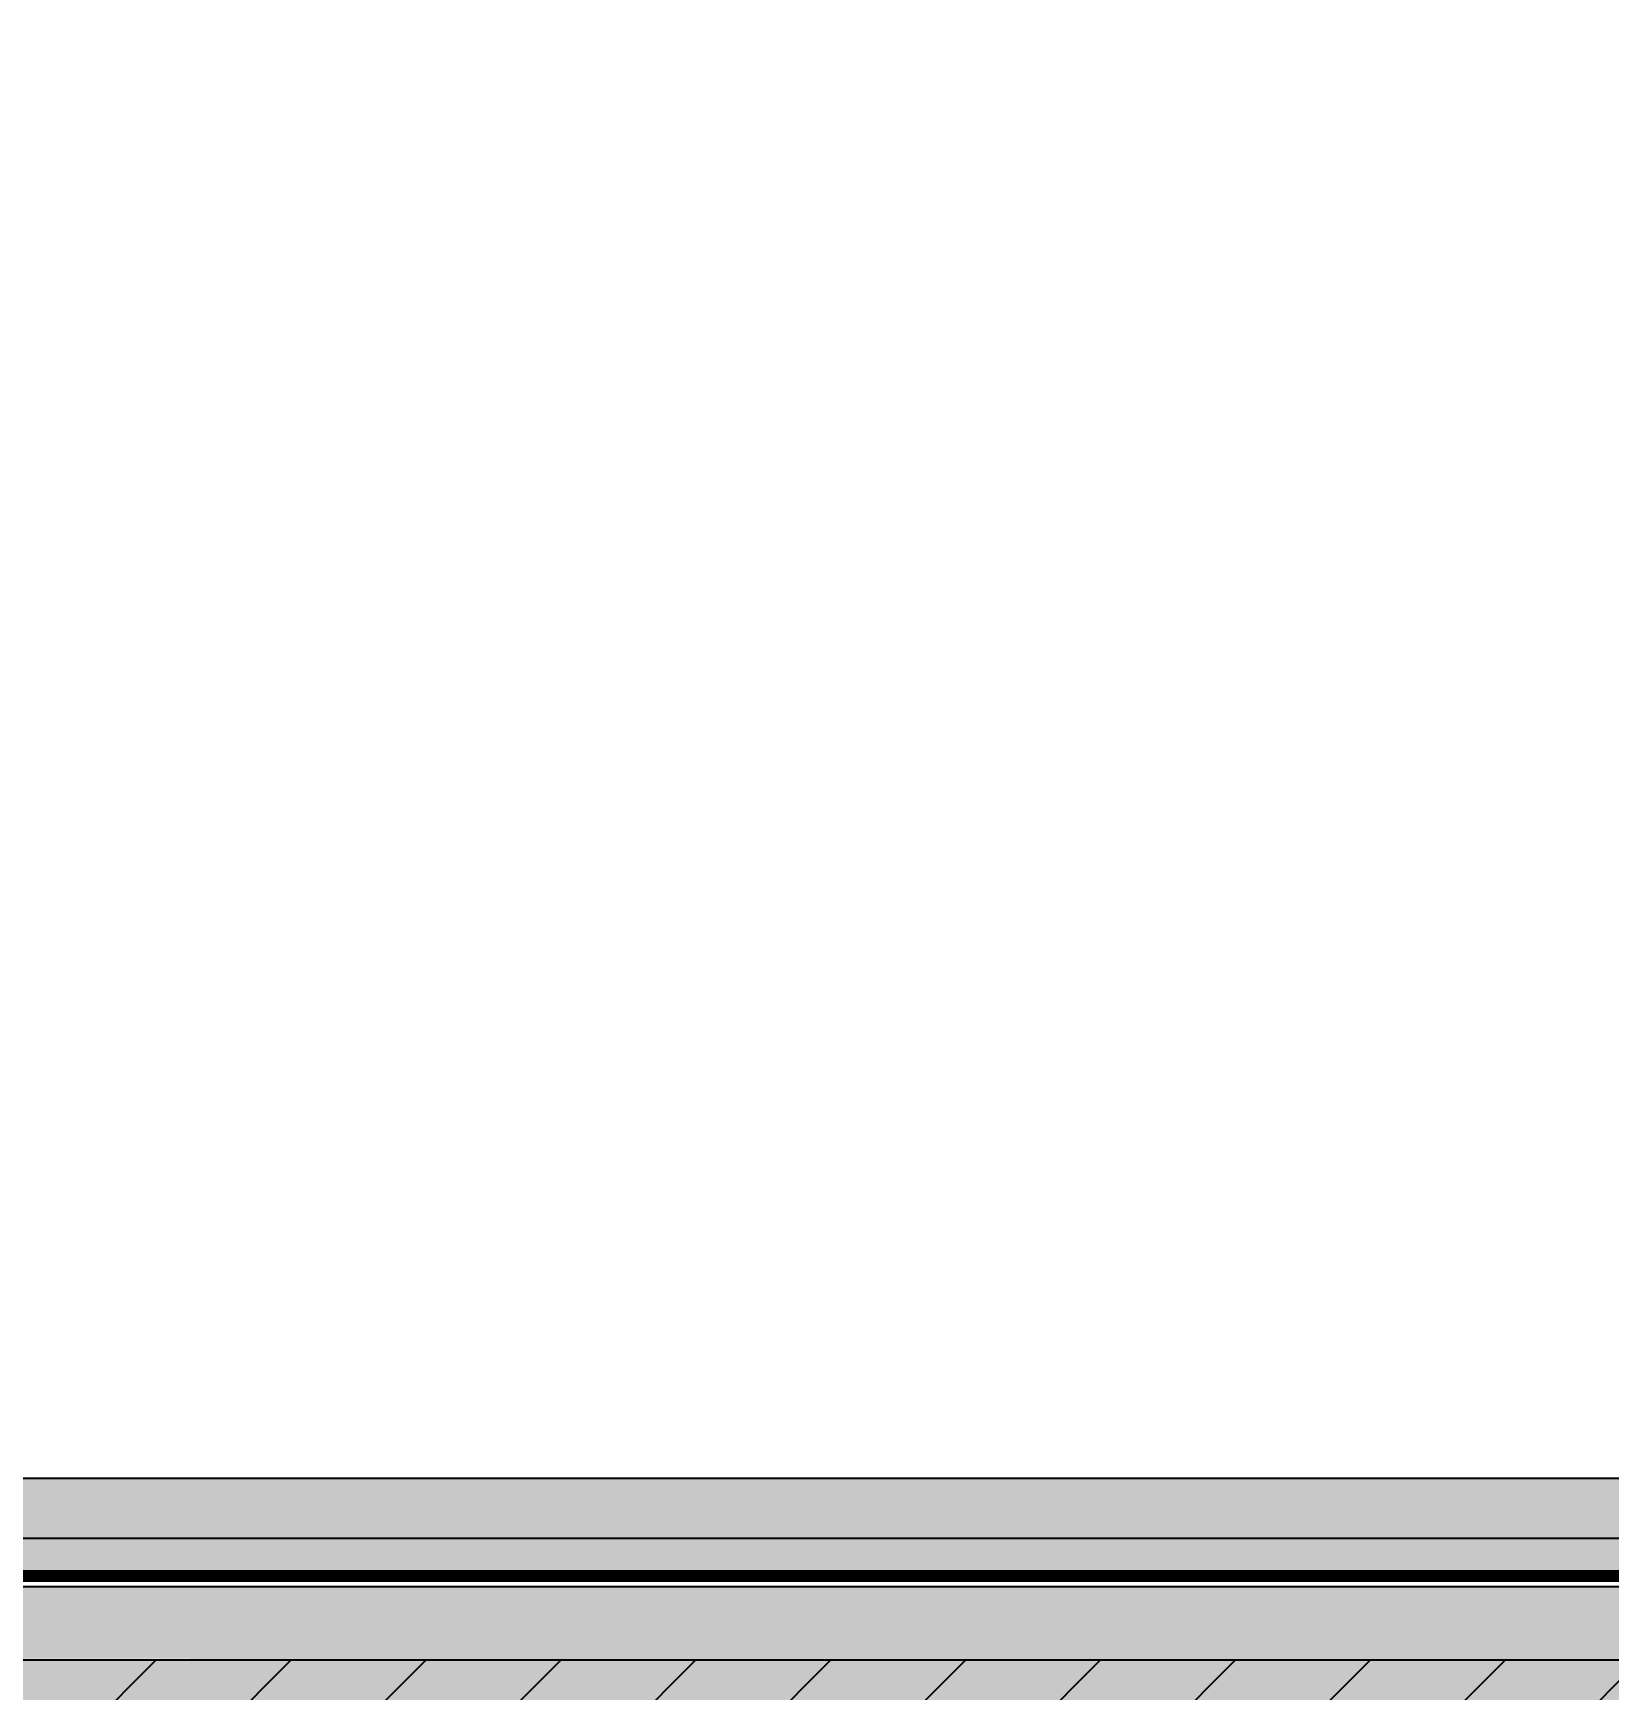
# Model space of a CAD drawing. Header units: millimetres. Extents: x 51249 to 2766742, y -599687 to -1280.
# Drawn here: x 79354.5 to 79616.8, y -129430.9 to -129155.2 of the extents above; entities that cross this region are included whole.
import ezdxf

# ---------------------------------------------------------------- set-up
doc = ezdxf.new("R2010")
doc.units = ezdxf.units.MM
doc.header["$LTSCALE"] = 10
doc.header["$PDMODE"] = 3
doc.linetypes.add('$0$HIDDEN', pattern=[0.375, 0.25, -0.125])
for name, color, linetype in [('A-土建墙（含管井、立管）', 6, 'Continuous'), ('D-Detail(节点图层)', 134, 'Continuous'), ('D-节点填充', 250, 'Continuous'), ('P-完成面', 3, 'Continuous'), ('PM-FURN-M', 3, 'Continuous'), ('PM-WALL', 2, 'Continuous')]:
    doc.layers.add(name, color=color, linetype=linetype)
doc.styles.add('DIM', font='SimSun.ttf', dxfattribs={"width": 0.7})
doc.dimstyles.new('25', dxfattribs={"dimscale": 25, "dimtxt": 2, "dimasz": 1, "dimexe": 1, "dimexo": 1, "dimgap": 0.5, "dimtad": 1, "dimdec": 0, "dimzin": 0, "dimdsep": 46, "dimtxsty": 'DIM', "dimblk": 'ARCHTICK', "dimcen": 0, "dimclrd": 5, "dimclre": 5, "dimclrt": 35, "dimadec": 0, "dimazin": 0, "dimtfac": 0.5, "dimtdec": 0, "dimtix": 1, "dimtmove": 2, "dimatfit": 2, "dimldrblk": 'A', "dimfxl": 0, "dimtolj": 1, "dimtzin": 0, "dimlwd": -1, "dimlwe": -1, "dimarcsym": 0})

# ---------------------------------------------------------------- blocks, each defined once
blk = doc.blocks.new('_ArchTick')
at = {"color": 0, "linetype": 'ByBlock', "const_width": 0.15}
blk.add_lwpolyline([(-0.5, -0.5), (0.5, 0.5)], dxfattribs=at)
blk = doc.blocks.new('*D1063')
at = {"layer": 'D-Detail(节点图层)', "color": 5, "ltscale": 0.15}
for p, q in [((2766616.974142889, -121582.0585810632), (2766741.974142889, -121582.0585810632)), ((2766716.974142889, -121582.0585810632), (2766716.974142889, -599673.1338235259)), ((2766698.328192886, -599673.1338235259), (2766741.974142889, -599673.1338235259))]:
    blk.add_line(p, q, dxfattribs=at)
at = {"layer": 'Defpoints', "color": 0, "ltscale": 0.15}
for p in [(55453.76478300948, -121582.0585810625), (2766673.328192886, -599673.1338235259), (2766716.974142889, -599673.1338235259)]:
    blk.add_point(p, dxfattribs=at)
at = {"layer": 'D-Detail(节点图层)', "color": 5, "ltscale": 0.15, "xscale": 25, "yscale": 25, "zscale": 25}
for p, rotation in [((2766716.974142889, -121582.0585810632), 90), ((2766716.974142889, -599673.1338235259), 270)]:
    blk.add_blockref('_ArchTick', p, dxfattribs=dict(at, rotation=rotation))
at = {"layer": 'D-Detail(节点图层)', "color": 35, "ltscale": 0.15, "insert": (2766679.474142889, -360627.5962022941), "char_height": 50, "attachment_point": 5, "rotation": 90, "style": 'DIM'}
blk.add_mtext('\\A1;478091', dxfattribs=at)
blk = doc.blocks.new('A')
for p, q in [((-1.435067392276324, 1.147654099946521), (-1.089590771724033, 1.437450103912852)), ((-1.089590771724033, 1.437450103912852), (0, 0)), ((-1.435067392276324, 1.147654099946521), (-0.3688396396728422, 0)), ((-0.3688396396728422, 3.637978807091713e-12), (-2.127066897330224, 0)), ((-1.435067392276324, -1.147654099946521), (-0.3688396396728422, 0)), ((-1.089590771724033, -1.437450103912852), (0, 0)), ((-1.435067392276324, -1.147654099946521), (-1.089590771724033, -1.437450103912852))]:
    blk.add_line(p, q)
for points in [[(-1.435067392276324, 1.147654099946521), (-1.089590771724033, 1.437450103912852), (-0.3688396396728422, 0), (0, 0)], [(-1.435067392276324, -1.147654099946521), (-1.089590771724033, -1.437450103912852), (-0.3688396396728422, 0), (0, 0)]]:
    blk.add_solid(points)

msp = doc.modelspace()

# ---------------------------------------------------------------- hatches: boundary and pattern name
at = {"ltscale": 0.15}
h = msp.add_hatch(dxfattribs=at)
h.set_pattern_fill('AR-CONC', color=250, scale=10, style=0)
h.set_pattern_definition([(49.99999999999999, (79202.71953642795, -129906.9727960247), (18.2184668996004, -1.593908553890308), [1.905, -20.955]), (355, (79202.71953642795, -129906.9727960247), (-3.524282597566698, 19.105664288218), [1.524, -16.764]), (100.451, (79204.23773642795, -129907.1056210247), (14.69425016659592, 17.51166878202919), [1.619, -17.809]), (46.18420000000001, (79202.71953642795, -129901.8927960247), (27.10790408921299, -4.204232793272713), [2.8575, -31.4325]), (96.6356, (79204.97852642795, -129902.2431460247), (23.74042344662372, 24.74255558900492), [2.4285, -26.7135]), (351.1840000000001, (79202.71953642795, -129901.8927960247), (23.74046058139339, 24.74251178605977), [2.286, -25.146]), (21, (79205.25953642794, -129903.1627960247), (15.16148798353833, -10.22655185167625), [1.905, -20.955]), (326.0000000000001, (79205.25953642794, -129903.1627960247), (6.180202834764708, 18.41879661223193), [1.524, -16.764]), (71.4514, (79206.52298642795, -129904.0150060247), (21.34164907701244, 8.192285771605745), [1.619, -17.809]), (37.50000000000001, (79202.71953642795, -129906.9727960247), (0.308860325059182, 8.455503887315311), [0, -16.5608, 0, -17.018, 0, -16.8275]), (7.499999999999999, (79202.71953642795, -129906.9727960247), (6.681966251030574, 10.01805748181195), [0, -9.7028, 0, -16.1798, 0, -6.4135]), (327.5, (79197.05533642795, -129906.9727960247), (13.55905951668714, -0.5728743992673435), [0, -6.35, 0, -19.812, 0, -26.289]), (317.5, (79194.51533642795, -129906.9727960247), (14.81291813860181, 2.542649103333303), [0, -8.255, 0, -13.1572, 0, -18.669])])
h.paths.add_polyline_path([(80022.71957769239, -129525.9633176462), (80022.71957772537, -129906.9727960247), (80222.71957780137, -129906.9727960163), (80222.71957777016, -129168.0327382285), (80022.71957769345, -129168.0327382369), (80022.71957769332, -129425.96331765), (79202.71953642795, -129425.96331765), (79202.71953642805, -129525.9633176462)])
h = msp.add_hatch()
h.set_pattern_fill('ANSI36', color=8, scale=2, style=0)
h.set_pattern_definition([(45, (11135.66438681053, -4871.612480559837), (1.683798022700467, 6.173926083235044), [7.9375, -1.5875, 0, -1.5875])])
h.paths.add_polyline_path([(79992.43816967538, -129405.6819096317), (79992.43816967536, -129395.6819096317), (79220.21953642793, -129395.681909632), (79220.21953642793, -129405.681909632)])
h = msp.add_hatch()
h.set_pattern_fill('AR-SAND', color=146, style=0)
h.set_pattern_definition([(37.50000000000001, (11135.66438681053, -4871.612480559837), (-0.08000156479920251, 2.447066186646712), [0, -1.9304, 0, -2.159, 0, -2.06375]), (7.499999999999999, (11135.66438681053, -4871.612480559837), (2.247616415690013, 3.584125502841771), [0, -1.0414, 0, -1.7399, 0, -0.66675]), (327.5, (11134.10228681053, -4871.612480559837), (3.954961851207289, 0.007185923392728499), [0, -0.635, 0, -2.286, 0, -2.9845]), (317.5, (11134.10228681053, -4871.612480559837), (3.817782262361487, 1.114646616286081), [0, -0.3175, 0, -1.4986, 0, -1.7145])])
h.paths.add_polyline_path([(79220.21953642796, -129405.6819096316), (79220.21953642796, -129411.9640722306), (80022.71957769332, -129413.6819096317), (80022.71957769334, -129405.6819096317)])
h = msp.add_hatch(dxfattribs=at)
h.set_pattern_fill('AR-CONC', color=146, scale=3, angle=45, style=0)
h.set_pattern_definition([(94.99999999999993, (79217.71953642802, -129425.6819096316), (4.202839510373154, 3.526601382144905), [0.5714999999999999, -6.286499999999999]), (40.00000000000002, (79217.71953642802, -129425.6819096316), (-4.800536670248926, 3.305310196114634), [0.4572000000000001, -5.029199999999999]), (145.451, (79218.06977172004, -129425.3880272145), (-0.5976647425242216, 6.831907104875143), [0.4857, -5.3427]), (91.18419999999993, (79216.6419056935, -129424.6042788971), (6.642307296914113, 4.858602386228115), [0.8572499999999997, -9.429749999999995]), (141.6356, (79217.19543029602, -129424.1993952111), (-0.212584330056826, 10.28479297446547), [0.72855, -8.01405]), (36.18400000000003, (79216.6419056935, -129424.6042788971), (-0.2125671605747241, 10.28479155993184), [0.6858, -7.543800000000001]), (66, (79217.45012874439, -129424.3348712135), (5.385616538554328, 1.046858041068655), [0.5714999999999993, -6.286499999999995]), (11.00000000000003, (79217.45012874439, -129424.3348712135), (-2.596197795670366, 5.218235795812636), [0.4572000000000001, -5.029199999999999]), (116.4514, (79217.89892800419, -129424.2476340357), (2.789401188461589, 6.265093681973883), [0.4857, -5.3427]), (82.50000000000001, (79217.71953642802, -129425.6819096316), (-1.728164072034312, 1.85920241020761), [0, -4.968239999999994, 0, -5.105399999999994, 0, -5.048249999999994]), (52.49999999999999, (79217.71953642802, -129425.6819096316), (-0.7076918195827453, 3.542610008240769), [0, -2.91084, 0, -4.85394, 0, -1.92405]), (12.5, (79216.51797815903, -129426.8834679006), (2.997835890975473, 2.754785867481408), [0, -1.905, 0, -5.9436, 0, -7.886699999999999]), (2.499999999999997, (79215.97916279176, -129427.4222832679), (2.602917132546502, 3.681671786433426), [0, -2.4765, 0, -3.94716, 0, -5.6007])])
h.paths.add_polyline_path([(79220.21953642795, -129413.6819096316), (79220.21953642812, -129425.6819096316), (80022.71957769239, -129425.96331765), (80022.71957769334, -129413.6819096317)])
at = {"layer": 'D-节点填充'}
h = msp.add_hatch(dxfattribs=at)
h.set_pattern_fill('ANSI31', color=256, scale=10, style=0)
h.set_pattern_definition([(45, (77187.71957664118, -129906.9727960247), (-11.22532015133644, 11.22532015133644), [])])
h.paths.add_polyline_path([(77187.71957664118, -129425.963743199), (77187.7195766579, -129525.9633174704), (78252.71957558623, -129525.9633172924), (78252.7195755862, -129425.9641687469)])
h.paths.add_polyline_path([(80022.71957769289, -129425.96331765), (79202.71953642795, -129425.96331765), (79202.71953642805, -129525.9633176462), (80022.71957769239, -129525.9633176462), (80022.71957772537, -129906.9727960247), (80222.71957780137, -129906.9727960163), (80222.71957777016, -129168.0327382285), (80022.71957769345, -129168.0327382369)])

# ---------------------------------------------------------------- linework, layer by layer
at = {"color": 1, "linetype": '$0$HIDDEN', "const_width": 2, "elevation": -1.616832950976613e-08}
msp.add_lwpolyline([(79222.14790095112, -129411.964072231), (80008.72033227434, -129411.9640722307), (80008.72033227404, -128676.603418597)], dxfattribs=at)
at = {"layer": 'A-土建墙（含管井、立管）', "color": 6}
msp.add_line((80022.71957769239, -129425.96331765), (79202.71953642795, -129425.96331765, -4.417232655814571e-09), dxfattribs=at)
at = {"layer": 'P-完成面'}
msp.add_line((79220.21953642799, -129395.681909632, -8.68972600901053e-09), (79992.43816967537, -129395.6819096317, -1.99206536064375e-08), dxfattribs=at)
at = {"layer": 'PM-FURN-M', "color": 3}
msp.add_line((79220.21953642796, -129413.681909632, -4.075860609008415e-09), (80010.43816967537, -129413.6819096317, -2.004405793736505e-08), dxfattribs=at)
at = {"layer": 'PM-WALL', "color": 2}
msp.add_line((79220.21953642799, -129405.681909632, -8.689726009010544e-09), (80002.43816967537, -129405.6819096317, -2.006609075485474e-08), dxfattribs=at)

# ---------------------------------------------------------------- dimensions: what is measured, and where the dimension line sits
at = {"layer": 'D-Detail(节点图层)', "color": 251, "ltscale": 0.15}
dim = msp.add_linear_dim(base=(2766716.974142889, -599673.1338235259), p1=(55453.76478300948, -121582.0585810625), p2=(2766673.328192886, -599673.1338235259), angle=90, dimstyle='25', dxfattribs=at)
dim.commit()
dim.dimension.update_dxf_attribs({"geometry": '*D1063', "text_midpoint": (2766679.474142889, -360627.5962022941)})

doc.saveas('drawing.dxf')
